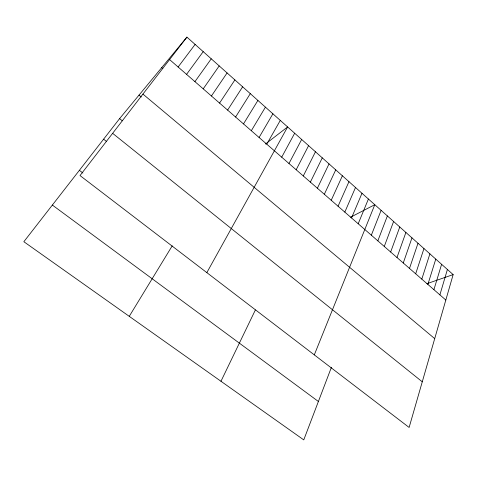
<?xml version="1.0" encoding="UTF-8"?>
<svg xmlns="http://www.w3.org/2000/svg" width="477" height="477" viewBox="0 0 477 477"><rect width="100%" height="100%" fill="white"/><g stroke="black" fill="none" stroke-linecap="round" stroke-linejoin="round"><path stroke-width="0.72" d="M453.15 274.603L409.123 427.452L80.017 175.566L186.924 37.117L453.15 274.603L426.957 283.666M439.889 294.869L447.402 269.475M433.909 289.664L441.613 264.312M427.881 284.411L435.775 259.106M421.805 279.123L429.896 253.859M415.676 273.792L423.964 248.571M409.499 268.414L417.989 243.24M403.274 262.988L411.967 237.868M396.989 257.526L405.897 232.448M390.657 252.011L399.774 226.986M384.277 246.454L393.603 221.483M331.42 367.296L303.76 439.883L23.85 241.714L119.596 118.624L186.924 37.117M377.838 240.849L387.384 215.932M371.344 235.203L381.111 210.339M314.301 354.882L374.791 204.699L350.589 217.196M358.197 223.755L368.411 199.016M351.537 217.959L361.983 193.28M344.823 212.116L355.508 187.497M338.05 206.219L348.973 181.671M331.223 200.274L342.385 175.792M324.33 194.276L335.736 169.866M317.384 188.23L329.035 163.885M220.964 381.266L255.38 309.955M310.372 182.125L322.279 157.857M303.3 175.971L315.464 151.781M296.169 169.764L308.595 145.652M288.973 163.498L301.661 139.469M281.71 157.177L294.667 133.232M206.839 272.629L287.619 126.942L265.486 144.006M266.768 144.173L280.285 120.401M259.083 137.483L272.892 113.806M251.325 130.728L265.433 107.146M129.255 316.34L172.221 245.846M243.497 123.913L257.902 100.432M235.59 117.032L250.3 93.653M227.612 110.092L242.632 86.814M219.563 103.08L234.893 79.909M211.43 96.002L227.088 72.939M203.22 88.853L219.199 65.909M194.932 81.645L211.245 58.814M186.567 74.358L203.214 51.647M178.118 67.001L195.111 44.415M52.357 205.062L318.392 401.485M79.385 170.319L82.909 173.026M103.604 139.177L106.395 141.395M112.632 133.333L422.27 381.803M119.596 118.624L122.291 120.812M139.022 95.108L141.287 96.998M142.927 94.094L434.708 338.628M161.727 67.627L162.836 68.581M169.585 59.577L445.822 300.033"/></g></svg>
